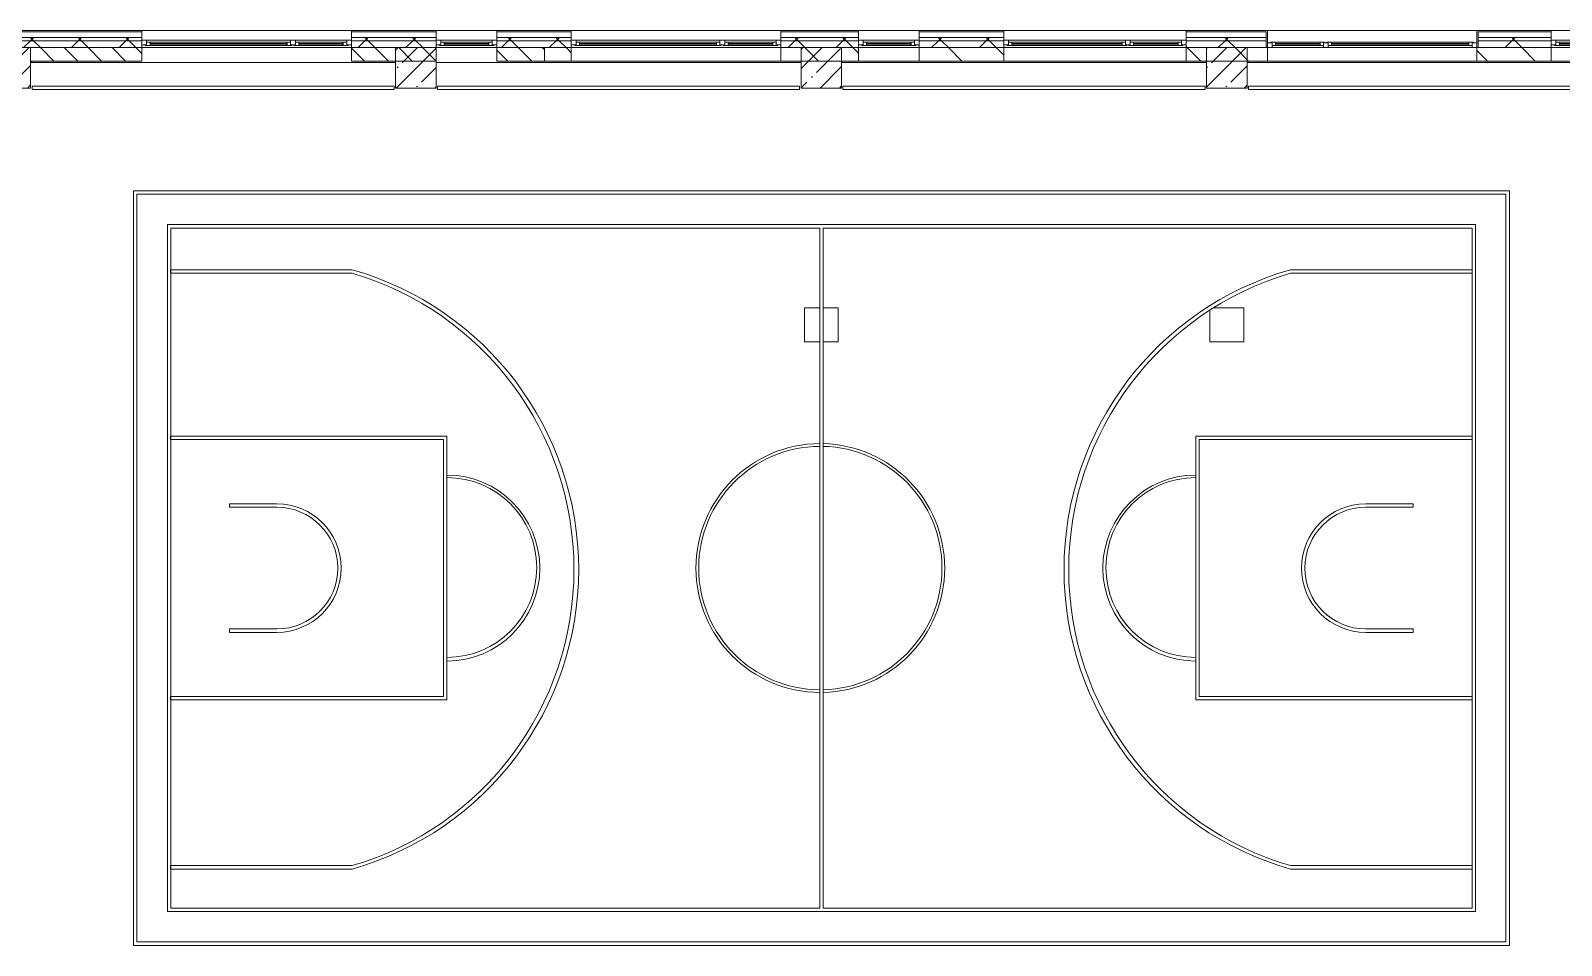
# Model space of a CAD drawing. Header units: millimetres. Extents: x -2911 to 185522, y -8553 to 29000.
# Drawn here: x 101272 to 123922, y 13824 to 27350 of the extents above; entities that cross this region are included whole.
import ezdxf

# ---------------------------------------------------------------- set-up
doc = ezdxf.new("R2010")
doc.units = ezdxf.units.MM
doc.linetypes.add('200_ШТРИХ__ш1_п0_6_', pattern=[800, 500, -300])
for name, color, linetype, lineweight in [('A-DETL-MBND-1', 7, '200_ШТРИХ__ш1_п0_6_', 9), ('A-GLAZ-2', 7, 'Continuous', 5), ('A-WALL', 7, 'Continuous', 9), ('A-WALL-4', 7, 'Continuous', 5), ('I-WALL-3', 7, 'Continuous', 5), ('S-COLS-2', 7, 'Continuous', 5)]:
    doc.layers.add(name, color=color, linetype=linetype, lineweight=lineweight)
doc.layers.add('A-FLOR-2', color=7, linetype='Continuous', lineweight=5, true_color=0xaaaaaa)
pattern_1 = [(45, (58512.3, 0), (-285.1231, 285.1231), []), (45, (58797.44, 0), (-285.1231, 285.1231), [504.031, -100.806, 16.764, -84.042])]
pattern_2 = [(45, (58512.3, 0), (-353.5534, 353.5534), []), (135, (58512.3, 0), (-353.5534, -353.5534), [])]

# ---------------------------------------------------------------- blocks, each defined once
blk = doc.blocks.new('BSC_Колонна _Прямоугольная - 600х600-V86-2_7_1_птичка')
at = {"layer": 'S-COLS-2'}
h = blk.add_hatch(dxfattribs=at)
h.set_pattern_fill('FP_103', color=256, style=0, pattern_type=2)
h.set_pattern_definition([(45, (-42460, -26800), (-285.123, 285.123), []), (45, (-42174.88, -26800), (-285.123, 285.123), [504.031, -100.806, 16.764, -84.042])])
h.paths.add_polyline_path([(-300, -300), (300, -300), (300, 300), (-300, 300)])
for p, q in [((300, 300), (-300, 300)), ((-300, 300), (-300, -300)), ((300, -300), (300, 300)), ((-300, -300), (300, -300))]:
    blk.add_line(p, q, dxfattribs=at)
blk = doc.blocks.new('120_Окно_СКБ_2Ст - 120_Окно_СКБ_2Ст 2700х2500 _мал створка справа_ 2-23206922-2_7_1_птичка')
at = {"layer": 'A-GLAZ-2'}
for p, q in [((-1350, -75), (-1350, -5)), ((-1350, -5), (-1280, -5)), ((1350, -5), (-1350, -5)), ((-1280, -75), (-1350, -75)), ((-1350, -75), (-1300, -75)), ((-1280, -75), (-1300, -75)), ((-1300, -75), (-1300, -85)), ((-1300, -85), (470, -85)), ((470, -85), (-1300, -85)), ((-1280, -5), (-1280, -75)), ((450, -35), (-1280, -35)), ((-1280, -35), (-1280, -75)), ((-1230, -85), (-1230, -35)), ((-1230, -55), (400, -55)), ((400, -65), (-1230, -65)), ((400, -85), (400, -35)), ((450, -75), (450, -5)), ((450, -5), (520, -5)), ((450, -75), (450, -35)), ((520, -75), (450, -75)), ((470, -75), (450, -75)), ((470, -75), (500, -75)), ((470, -85), (470, -75)), ((520, -75), (500, -75)), ((500, -75), (500, -85)), ((500, -85), (1300, -85)), ((1300, -85), (500, -85)), ((520, -5), (520, -75)), ((1280, -35), (520, -35)), ((520, -35), (520, -75)), ((570, -85), (570, -35)), ((570, -55), (1230, -55)), ((1230, -65), (570, -65)), ((1230, -85), (1230, -35)), ((1280, -75), (1280, -5)), ((1280, -5), (1350, -5)), ((1280, -75), (1280, -35)), ((1350, -75), (1280, -75)), ((1300, -75), (1280, -75)), ((1300, -75), (1350, -75)), ((1300, -85), (1300, -75)), ((1350, -5), (1350, -75))]:
    blk.add_line(p, q, dxfattribs=at)
blk = doc.blocks.new('120_Окно_СКБ_2Ст - 120_Окно_СКБ_2Ст 3100х2500 _мал_створка слева_ 2-19089248-2_7_1_птичка')
at = {"layer": 'A-GLAZ-2'}
for p, q in [((-1550, -75), (-1550, -5)), ((-1550, -5), (-1480, -5)), ((1550, -5), (-1550, -5)), ((-1480, -75), (-1550, -75)), ((-1550, -75), (-1500, -75)), ((-1480, -75), (-1500, -75)), ((-1500, -75), (-1500, -85)), ((-1500, -85), (670, -85)), ((670, -85), (-1500, -85)), ((-1480, -5), (-1480, -75)), ((650, -35), (-1480, -35)), ((-1480, -35), (-1480, -75)), ((-1430, -85), (-1430, -35)), ((-1430, -55), (600, -55)), ((600, -65), (-1430, -65)), ((600, -85), (600, -35)), ((650, -75), (650, -5)), ((650, -5), (720, -5)), ((650, -75), (650, -35)), ((720, -75), (650, -75)), ((670, -75), (650, -75)), ((670, -75), (700, -75)), ((670, -85), (670, -75)), ((720, -75), (700, -75)), ((700, -75), (700, -85)), ((700, -85), (1500, -85)), ((1500, -85), (700, -85)), ((720, -5), (720, -75)), ((1480, -35), (720, -35)), ((720, -35), (720, -75)), ((770, -85), (770, -35)), ((770, -55), (1430, -55)), ((1430, -65), (770, -65)), ((1430, -85), (1430, -35)), ((1480, -75), (1480, -5)), ((1480, -5), (1550, -5)), ((1480, -75), (1480, -35)), ((1550, -75), (1480, -75)), ((1500, -75), (1480, -75)), ((1500, -75), (1550, -75)), ((1500, -85), (1500, -75)), ((1550, -5), (1550, -75))]:
    blk.add_line(p, q, dxfattribs=at)
blk = doc.blocks.new('120_Окно_СКБ_1Ст - 120_Окно_СКБ_1Ст 900х2500_h_-19906774-2_7_1_птичка')
at = {"layer": 'A-GLAZ-2'}
for p, q in [((-450, -75), (-450, -5)), ((-450, -5), (-380, -5)), ((450, -5), (-450, -5)), ((-380, -75), (-450, -75)), ((-450, -75), (-400, -75)), ((-380, -75), (-400, -75)), ((-400, -75), (-400, -85)), ((-400, -85), (400, -85)), ((400, -85), (-400, -85)), ((-380, -5), (-380, -75)), ((380, -35), (-380, -35)), ((-380, -35), (-380, -75)), ((-330, -85), (-330, -35)), ((-330, -55), (330, -55)), ((330, -65), (-330, -65)), ((330, -85), (330, -35)), ((380, -75), (380, -5)), ((380, -5), (450, -5)), ((380, -75), (380, -35)), ((450, -75), (380, -75)), ((400, -75), (380, -75)), ((400, -75), (450, -75)), ((400, -85), (400, -75)), ((450, -5), (450, -75))]:
    blk.add_line(p, q, dxfattribs=at)
blk = doc.blocks.new('120_Окно_СКБ_2Ст - 120_Окно_СКБ_2Ст 3100х2500 _мал_створка слева_-22274797-2_7_1_птичка')
at = {"layer": 'A-GLAZ-2'}
for p, q in [((-1550, 45), (-1550, 115)), ((-1550, 115), (-1480, 115)), ((1550, 115), (-1550, 115)), ((-1480, 45), (-1550, 45)), ((-1550, 45), (-1500, 45)), ((-1480, 45), (-1500, 45)), ((-1500, 45), (-1500, 35)), ((-1500, 35), (670, 35)), ((670, 35), (-1500, 35)), ((-1480, 115), (-1480, 45)), ((650, 85), (-1480, 85)), ((-1480, 85), (-1480, 45)), ((-1430, 35), (-1430, 85)), ((-1430, 65), (600, 65)), ((600, 55), (-1430, 55)), ((600, 35), (600, 85)), ((650, 45), (650, 115)), ((650, 115), (720, 115)), ((650, 45), (650, 85)), ((720, 45), (650, 45)), ((670, 45), (650, 45)), ((670, 45), (700, 45)), ((670, 35), (670, 45)), ((720, 45), (700, 45)), ((700, 45), (700, 35)), ((700, 35), (1500, 35)), ((1500, 35), (700, 35)), ((720, 115), (720, 45)), ((1480, 85), (720, 85)), ((720, 85), (720, 45)), ((770, 35), (770, 85)), ((770, 65), (1430, 65)), ((1430, 55), (770, 55)), ((1430, 35), (1430, 85)), ((1480, 45), (1480, 115)), ((1480, 115), (1550, 115)), ((1480, 45), (1480, 85)), ((1550, 45), (1480, 45)), ((1500, 45), (1480, 45)), ((1500, 45), (1550, 45)), ((1500, 35), (1500, 45)), ((1550, 115), (1550, 45))]:
    blk.add_line(p, q, dxfattribs=at)
blk = doc.blocks.new('BSC_Колонна _Прямоугольная - 500х500-33455413-2_7_1_птичка')
at = {"layer": 'A-DETL-MBND-1'}
for p, q in [((-250, 250), (-23, 250)), ((-250, -250), (-250, 250)), ((27, 250), (250, 250)), ((250, 250), (250, -250)), ((-23, -250), (-250, -250)), ((250, -250), (27, -250))]:
    blk.add_line(p, q, dxfattribs=at)
blk = doc.blocks.new('BSC_Колонна _Прямоугольная - 500х500-V168-2_7_1_птичка')
at = {"layer": 'A-DETL-MBND-1'}
for p, q in [((-198, 250), (250, 250)), ((250, 250), (250, -250)), ((-250, -250), (-250, 216)), ((250, -250), (-250, -250))]:
    blk.add_line(p, q, dxfattribs=at)

msp = doc.modelspace()

# ---------------------------------------------------------------- hatches: boundary and pattern name
at = {"layer": 'A-WALL-4'}
h = msp.add_hatch(dxfattribs=at)
h.set_pattern_fill('FP_85', color=256, style=0, pattern_type=2)
h.set_pattern_definition(pattern_2)
h.paths.add_polyline_path([(150121.0997, 27199.9999), (151672.3157, 27199.9999), (151672.3157, 27249.9999), (138862.3157, 27249.9999), (138862.3157, 27199.9999), (148266.0596, 27199.9999)])
h.paths.add_polyline_path([(136362.3157, 27199.9999), (136362.3157, 27249.9999), (134852.3157, 27249.9999), (134852.3157, 27199.9999), (136208.2992, 27199.9999)])
h.paths.add_polyline_path([(126469.3389, 27199.9999), (126472.3157, 27199.9999), (126469.3389, 27249.9999), (124672.3157, 27249.9999), (124672.3157, 27199.9999), (126005.5789, 27199.9999)])
h.paths.add_polyline_path([(127860.619, 27199.9999), (132752.3157, 27199.9999), (132752.3157, 27249.9999), (127372.3157, 27249.9999), (127372.3157, 27199.9999)])
h.paths.add_polyline_path([(122692.3157, 27199.9999), (123772.3157, 27199.9999), (123772.3157, 27249.9999), (122692.3157, 27249.9999)])
h.paths.add_polyline_path([(113522.1895, 27199.9999), (113522.1895, 27249.9999), (112372.5057, 27249.9999), (112372.5057, 27199.9999), (113020.2985, 27199.9999)])
h.paths.add_polyline_path([(108382.6984, 27199.9999), (109272.5057, 27199.9999), (109272.5057, 27249.9999), (108172.6024, 27249.9999), (108172.6024, 27199.9999)])
h.paths.add_polyline_path([(114422.1895, 27199.9999), (115672.3158, 27199.9999), (115672.3158, 27249.9999), (114422.1895, 27249.9999)])
h.paths.add_polyline_path([(119552.3157, 27199.9999), (119552.3157, 27249.9999), (118372.3158, 27249.9999), (118372.3158, 27199.9999), (119512.9387, 27199.9999)])
h.paths.add_polyline_path([(102919.3157, 27199.9999), (102919.3157, 27249.9999), (100522.3157, 27249.9999), (100522.3157, 27199.9999), (101890.0582, 27199.9999)])
h.paths.add_polyline_path([(106019.3157, 27199.9999), (107272.6024, 27199.9999), (107272.6024, 27249.9999), (106019.3157, 27249.9999)])
h = msp.add_hatch(dxfattribs=at)
h.set_pattern_fill('FP_85', color=256, style=0, pattern_type=2)
h.set_pattern_definition(pattern_2)
h.paths.add_polyline_path([(150121.0997, 27099.9999), (151572.3157, 27099.9999), (151572.3157, 27199.9999), (138862.3157, 27199.9999), (138862.3157, 27099.9999), (148266.0596, 27099.9999)])
h.paths.add_polyline_path([(123772.3157, 27099.9999), (123772.3157, 27199.9999), (122692.3157, 27199.9999), (122692.3157, 27099.9999), (123467.5157, 27099.9999)])
h.paths.add_polyline_path([(127372.3157, 27099.9999), (132752.3157, 27099.9999), (132752.3157, 27199.9999), (127372.3157, 27199.9999)])
h.paths.add_polyline_path([(126472.3157, 27099.9999), (126469.3389, 27199.9999), (124672.3157, 27199.9999), (124672.3157, 27099.9999), (126469.3389, 27099.9999)])
h.paths.add_polyline_path([(136362.3157, 27099.9999), (136362.3157, 27199.9999), (134852.3157, 27199.9999), (134852.3157, 27099.9999), (136208.2992, 27099.9999)])
h.paths.add_polyline_path([(118585.4187, 27099.9999), (119552.3157, 27099.9999), (119552.3157, 27199.9999), (118372.3158, 27199.9999), (118372.3158, 27099.9999)])
h.paths.add_polyline_path([(112372.5057, 27099.9999), (113522.1895, 27099.9999), (113522.1895, 27199.9999), (112372.5057, 27199.9999)])
h.paths.add_polyline_path([(115339.0986, 27099.9999), (115672.3158, 27099.9999), (115672.3158, 27199.9999), (114422.1895, 27199.9999), (114422.1895, 27099.9999), (114875.3386, 27099.9999)])
h.paths.add_polyline_path([(106019.3157, 27099.9999), (107272.6024, 27099.9999), (107272.6024, 27199.9999), (106019.3157, 27199.9999)])
h.paths.add_polyline_path([(108877.1257, 27099.9999), (109272.5057, 27099.9999), (109272.5057, 27199.9999), (108172.6024, 27199.9999), (108172.6024, 27099.9999), (108382.6984, 27099.9999)])
h.paths.add_polyline_path([(102919.3157, 27099.9999), (102919.3157, 27199.9999), (100572.3157, 27199.9999), (100572.3157, 27099.9999), (101890.0582, 27099.9999)])
h = msp.add_hatch(dxfattribs=at)
h.set_pattern_fill('FP_95', color=256, style=0, pattern_type=2)
h.set_pattern_definition([(135, (58512.32, 0), (-176.7767, -176.7767), [])])
h.paths.add_polyline_path([(108382.6984, 26899.9999), (108877.1257, 26899.9999), (108877.1257, 27099.9999), (108172.6024, 27099.9999), (108172.6024, 26899.9999)])
h.paths.add_polyline_path([(101890.0582, 26899.9999), (102919.3157, 26899.9999), (102919.3157, 27099.9999), (101272.3157, 27099.9999), (101272.3157, 26899.9999)])
h.paths.add_polyline_path([(106019.3157, 26899.9999), (107272.6024, 26899.9999), (107272.6024, 27099.9999), (106019.3157, 27099.9999)])
at = {"layer": 'I-WALL-3'}
h = msp.add_hatch(dxfattribs=at)
h.set_pattern_fill('FP_96', color=256, style=0, pattern_type=2)
h.set_pattern_definition([(135, (58512.3, 0), (-353.5534, -353.5534), [])])
h.paths.add_polyline_path([(139918.3793, 26899.9999), (142712.3157, 26899.9999), (142712.3157, 27099.9999), (139662.3157, 27099.9999), (139662.3157, 26899.9999)])
h.paths.add_polyline_path([(139162.3157, 26899.9999), (139162.3157, 27099.9999), (138862.3157, 27099.9999), (138862.3157, 26899.9999), (138990.8593, 26899.9999)])
h.paths.add_polyline_path([(128788.139, 26899.9999), (128822.3157, 26899.9999), (128822.3157, 27099.9999), (127372.3157, 27099.9999), (127372.3157, 26899.9999), (127860.619, 26899.9999)])
h.paths.add_polyline_path([(129715.659, 26899.9999), (132052.3157, 26899.9999), (132052.3157, 27099.9999), (129322.3157, 27099.9999), (129322.3157, 26899.9999)])
h.paths.add_polyline_path([(125272.3157, 26899.9999), (126472.3157, 26899.9999), (126469.3389, 27099.9999), (125272.3157, 27099.9999)])
h.paths.add_polyline_path([(134852.3157, 26899.9999), (135262.3157, 26899.9999), (135262.3157, 27099.9999), (134852.3157, 27099.9999)])
h.paths.add_polyline_path([(136362.3157, 26899.9999), (136362.3157, 27099.9999), (135762.3157, 27099.9999), (135762.3157, 26899.9999), (136208.2992, 26899.9999)])
h.paths.add_polyline_path([(132752.3157, 26899.9999), (132752.3157, 27099.9999), (132552.3157, 27099.9999), (132552.3157, 26899.9999)])
h.paths.add_polyline_path([(114422.1895, 26899.9999), (115672.3158, 26899.9999), (115672.3158, 27099.9999), (114422.1895, 27099.9999)])
h.paths.add_polyline_path([(118372.3158, 26899.9999), (119572.3157, 26899.9999), (119572.3157, 27099.9999), (118372.3158, 27099.9999)])
h.paths.add_polyline_path([(113020.2985, 26899.9999), (113522.1895, 26899.9999), (113522.1895, 27099.9999), (112372.5057, 27099.9999), (112372.5057, 26899.9999)])
h.paths.add_polyline_path([(122977.1157, 26899.9999), (123772.3157, 26899.9999), (123772.3157, 27099.9999), (122672.3157, 27099.9999), (122672.3157, 26899.9999)])
h.paths.add_polyline_path([(108877.1257, 26899.9999), (109272.5057, 26899.9999), (109272.5057, 27099.9999), (108877.1257, 27099.9999)])
at = {"layer": 'S-COLS-2'}
h = msp.add_hatch(dxfattribs=at)
h.set_pattern_fill('FP_93', color=256, style=0, pattern_type=2)
h.set_pattern_definition(pattern_1)
h.paths.add_polyline_path([(107272.3157, 26499.9999), (107272.3157, 27099.9999), (106672.3157, 27099.9999), (106672.3157, 26499.9999)])
h = msp.add_hatch(dxfattribs=at)
h.set_pattern_fill('FP_93', color=256, style=0, pattern_type=2)
h.set_pattern_definition(pattern_1)
h.paths.add_polyline_path([(113272.3157, 26499.9999), (113272.3157, 27099.9999), (112672.3157, 27099.9999), (112672.3157, 26499.9999), (113020.2985, 26499.9999)])
h = msp.add_hatch(dxfattribs=at)
h.set_pattern_fill('FP_93', color=256, style=0, pattern_type=2)
h.set_pattern_definition(pattern_1)
h.paths.add_polyline_path([(119272.3157, 26499.9999), (119272.3157, 27099.9999), (118672.3157, 27099.9999), (118672.3157, 26499.9999)])

# ---------------------------------------------------------------- linework, layer by layer
at = {"layer": 'A-FLOR-2'}
for p, q in [((101292.3157, 26879.9999), (101272.3157, 26879.9999)), ((107272.6024, 26879.9999), (107272.6024, 26499.9999)), ((123152.3157, 24981.2771), (102795.9427, 24981.2771)), ((102795.9427, 24981.2771), (102795.9427, 13824.3841)), ((102845.9427, 13874.3841), (102845.9427, 24931.2771)), ((102845.9427, 24931.2771), (123102.3157, 24931.2771)), ((123102.3157, 24931.2771), (123102.3157, 13874.3841)), ((123152.3157, 13824.3841), (123152.3157, 24981.2771)), ((122652.3157, 24481.2771), (103295.9427, 24481.2771)), ((103295.9427, 24481.2771), (103295.9427, 14324.3841)), ((122652.3157, 14324.3841), (122652.3157, 24481.2771)), ((103345.9427, 14374.3841), (103345.9427, 24431.2771)), ((103345.9427, 24431.2771), (112949.1292, 24431.2771)), ((112949.1292, 24431.2771), (112949.1292, 14374.3841)), ((112999.1292, 14374.3841), (112999.1292, 24431.2771)), ((112999.1292, 24431.2771), (122602.3157, 24431.2771)), ((122602.3157, 24431.2771), (122602.3157, 14374.3841)), ((106032.0069, 23812.8306), (103342.3157, 23812.8306)), ((103342.3157, 23812.8306), (103342.3157, 23762.8306)), ((122602.3157, 23812.8306), (119912.6244, 23812.8306)), ((103342.3157, 23762.8306), (106032.0069, 23762.8306)), ((119912.6244, 23762.8306), (122602.3157, 23762.8306)), ((107432.0069, 21352.8306), (103342.3157, 21352.8306)), ((103342.3157, 21352.8306), (103342.3157, 21302.8306)), ((103342.3157, 21302.8306), (107382.0069, 21302.8306)), ((107382.0069, 21302.8306), (107382.0069, 17502.8306)), ((107432.0069, 17452.8306), (107432.0069, 21352.8306)), ((118512.6244, 21352.8306), (118512.6244, 17452.8306)), ((122602.3157, 21352.8306), (118512.6244, 21352.8306)), ((118562.6244, 17502.8306), (118562.6244, 21302.8306)), ((118562.6244, 21302.8306), (122602.3157, 21302.8306)), ((104217.3157, 20352.8306), (104217.3157, 20302.8306)), ((104917.3157, 20352.8306), (104217.3157, 20352.8306)), ((104217.3157, 20302.8306), (104917.3157, 20302.8306)), ((121727.3157, 20352.8306), (121027.3157, 20352.8306)), ((121027.3157, 20302.8306), (121727.3157, 20302.8306)), ((121727.3157, 20302.8306), (121727.3157, 20352.8306)), ((104917.3157, 18502.8306), (104217.3157, 18502.8306)), ((104217.3157, 18502.8306), (104217.3157, 18452.8306)), ((104217.3157, 18452.8306), (104917.3157, 18452.8306)), ((121727.3157, 18502.8306), (121027.3157, 18502.8306)), ((121027.3157, 18452.8306), (121727.3157, 18452.8306)), ((121727.3157, 18452.8306), (121727.3157, 18502.8306)), ((107382.0069, 17502.8306), (103342.3157, 17502.8306)), ((103342.3157, 17502.8306), (103342.3157, 17452.8306)), ((103342.3157, 17452.8306), (107432.0069, 17452.8306)), ((118512.6244, 17452.8306), (122602.3157, 17452.8306)), ((122602.3157, 17502.8306), (118562.6244, 17502.8306)), ((106032.0069, 15002.8306), (103342.3157, 15002.8306)), ((103342.3157, 15002.8306), (103342.3157, 14952.8306)), ((103342.3157, 14952.8306), (106032.0069, 14952.8306)), ((122602.3157, 15002.8306), (119912.6244, 15002.8306)), ((119912.6244, 14952.8306), (122602.3157, 14952.8306)), ((103295.9427, 14324.3841), (122652.3157, 14324.3841)), ((112949.1292, 14374.3841), (103345.9427, 14374.3841)), ((122602.3157, 14374.3841), (112999.1292, 14374.3841)), ((102795.9427, 13824.3841), (123152.3157, 13824.3841)), ((123102.3157, 13874.3841), (102845.9427, 13874.3841))]:
    msp.add_line(p, q, dxfattribs=at)
for centre, radius, start, end in [((104777.3317, 19382.8306), 4604.2491, 285.81331008, 74.18668992), ((121167.2996, 19382.8306), 4604.2491, 105.81331008, 254.18668992), ((104747.7924, 19382.8306), 4564.3846, 286.34111952, 73.65888048), ((121196.8389, 19382.8306), 4564.3846, 106.34111952, 253.65888048), ((112957.4709, 19403.269), 1840, 90.26005126, 180), ((112957.4709, 19403.269), 1800, 90.26583017, 180), ((112957.4709, 19403.269), 1800, 0, 88.67246628), ((112957.4709, 19403.269), 1840, 0, 88.70132571), ((107432.0069, 19402.8306), 1375, 270, 90), ((107432.0069, 19411.7132), 1330, 270, 90), ((118512.6244, 19402.8306), 1375, 90, 270), ((118512.6244, 19411.7132), 1330, 90, 270), ((104917.3157, 19402.8306), 950, 270, 90), ((104917.3157, 19402.8306), 900, 270, 90), ((121027.3157, 19402.8306), 950, 90, 270), ((121027.3157, 19402.8306), 900, 90, 270), ((112957.4709, 19403.269), 1840, 180, 269.73994874), ((112957.4709, 19403.269), 1800, 180, 269.73416983), ((112957.4709, 19403.269), 1800, 271.32753372, 360), ((112957.4709, 19403.269), 1840, 271.29867429, 360)]:
    msp.add_arc(centre, radius, start, end, dxfattribs=at)
at = {"layer": 'A-WALL'}
for p, q in [((102919.3157, 27329.9999), (100442.3157, 27329.9999)), ((102919.3157, 27249.9999), (100522.3157, 27249.9999)), ((102919.3157, 27199.9999), (100572.3157, 27199.9999)), ((107272.6024, 27329.9999), (106019.3157, 27329.9999)), ((107272.6024, 27249.9999), (106019.3157, 27249.9999)), ((107272.6024, 27199.9999), (106019.3157, 27199.9999)), ((109272.5057, 27329.9999), (108172.6024, 27329.9999)), ((109272.5057, 27249.9999), (108172.6024, 27249.9999)), ((109272.5057, 27199.9999), (108172.6024, 27199.9999)), ((113522.1895, 27329.9999), (112372.5057, 27329.9999)), ((113522.1895, 27249.9999), (112372.5057, 27249.9999)), ((113522.1895, 27199.9999), (112372.5057, 27199.9999)), ((115672.3158, 27329.9999), (114422.1895, 27329.9999)), ((115672.3158, 27249.9999), (114422.1895, 27249.9999)), ((115672.3158, 27199.9999), (114422.1895, 27199.9999)), ((119552.3157, 27329.9999), (118372.3158, 27329.9999)), ((119552.3157, 27249.9999), (118372.3158, 27249.9999)), ((119552.3157, 27199.9999), (118372.3158, 27199.9999)), ((119552.3157, 27099.9999), (119552.3157, 27329.9999)), ((122692.3157, 27329.9999), (122692.3157, 27099.9999)), ((123772.3157, 27329.9999), (122692.3157, 27329.9999)), ((123772.3157, 27249.9999), (122692.3157, 27249.9999)), ((123772.3157, 27199.9999), (122692.3157, 27199.9999)), ((102919.3157, 27099.9999), (101272.3157, 27099.9999)), ((101272.3157, 27099.9999), (102919.3157, 27099.9999)), ((107272.6024, 27099.9999), (106019.3157, 27099.9999)), ((106019.3157, 27099.9999), (107272.6024, 27099.9999)), ((108877.1257, 27099.9999), (108172.6024, 27099.9999)), ((108172.6024, 27099.9999), (109272.5057, 27099.9999)), ((108877.1257, 26899.9999), (108877.1257, 27099.9999)), ((113522.1895, 27099.9999), (112372.5057, 27099.9999)), ((115672.3158, 27099.9999), (114422.1895, 27099.9999)), ((119572.3157, 27099.9999), (118372.3158, 27099.9999)), ((123772.3157, 27099.9999), (122672.3157, 27099.9999))]:
    msp.add_line(p, q, dxfattribs=at)
at = {"layer": 'A-WALL-4'}
for p, q in [((100422.3157, 27349.9999), (113522.1895, 27349.9999)), ((102919.3157, 27099.9999), (102919.3157, 27349.9999)), ((106019.3157, 27349.9999), (106019.3157, 27099.9999)), ((107272.6024, 27099.9999), (107272.6024, 27349.9999)), ((108172.6024, 27349.9999), (108172.6024, 27099.9999)), ((109272.5057, 27099.9999), (109272.5057, 27349.9999)), ((112372.5057, 27349.9999), (112372.5057, 27099.9999)), ((113522.1895, 27099.9999), (113522.1895, 27349.9999)), ((151822.3157, 27349.9999), (113522.1895, 27349.9999)), ((114422.1895, 27349.9999), (114422.1895, 27099.9999)), ((115672.3158, 27099.9999), (115672.3158, 27349.9999)), ((118372.3158, 27349.9999), (118372.3158, 27099.9999)), ((119572.3157, 27099.9999), (119572.3157, 27349.9999)), ((122672.3157, 27349.9999), (122672.3157, 27099.9999)), ((123772.3157, 27099.9999), (123772.3157, 27349.9999)), ((102919.3157, 26899.9999), (102919.3157, 27099.9999)), ((106019.3157, 27099.9999), (102919.3157, 27099.9999)), ((106019.3157, 27099.9999), (106019.3157, 26899.9999)), ((107272.6024, 26899.9999), (107272.6024, 27099.9999)), ((108172.6024, 27099.9999), (107272.6024, 27099.9999)), ((108172.6024, 27099.9999), (108172.6024, 26899.9999)), ((101272.3157, 26899.9999), (102919.3157, 26899.9999)), ((106019.3157, 26899.9999), (107272.6024, 26899.9999)), ((108172.6024, 26899.9999), (108877.1257, 26899.9999))]:
    msp.add_line(p, q, dxfattribs=at)
at = {"layer": 'I-WALL-3'}
for p, q in [((102919.3157, 27099.9999), (106019.3157, 27099.9999)), ((107272.6024, 27099.9999), (108172.6024, 27099.9999)), ((109272.5057, 26899.9999), (109272.5057, 27099.9999)), ((109272.5057, 27099.9999), (112372.5057, 27099.9999)), ((112372.5057, 27099.9999), (112372.5057, 26899.9999)), ((113522.1895, 26899.9999), (113522.1895, 27099.9999)), ((113522.1895, 27099.9999), (114422.1895, 27099.9999)), ((114422.1895, 27099.9999), (114422.1895, 26899.9999)), ((115672.3158, 26899.9999), (115672.3158, 27099.9999)), ((115672.3158, 27099.9999), (118372.3158, 27099.9999)), ((118372.3158, 27099.9999), (118372.3158, 26899.9999)), ((119572.3157, 26899.9999), (119572.3157, 27099.9999)), ((119572.3157, 27099.9999), (122672.3157, 27099.9999)), ((122672.3157, 27099.9999), (122672.3157, 26899.9999)), ((123772.3157, 26899.9999), (123772.3157, 27099.9999)), ((123772.3157, 27099.9999), (124652.3157, 27099.9999)), ((101292.3157, 26899.9999), (101292.3157, 26879.9999)), ((106672.3157, 26879.9999), (101292.3157, 26879.9999)), ((112672.3157, 26879.9999), (107272.3157, 26879.9999)), ((108877.1257, 26899.9999), (124672.3157, 26899.9999)), ((118672.3157, 26879.9999), (113272.3157, 26879.9999)), ((124652.3157, 26879.9999), (119272.3157, 26879.9999)), ((101293.3157, 26529.9999), (106652.3157, 26529.9999)), ((101293.3157, 26529.9999), (101293.3157, 26479.9999)), ((106652.3157, 26479.9999), (106652.3157, 26529.9999)), ((107293.6024, 26528.9999), (112651.3157, 26528.9999)), ((107293.6024, 26528.9999), (107293.6024, 26478.9999)), ((112651.3157, 26478.9999), (112651.3157, 26528.9999)), ((113292.3157, 26528.9999), (118652.3157, 26528.9999)), ((113292.3157, 26528.9999), (113292.3157, 26478.9999)), ((118652.3157, 26478.9999), (118652.3157, 26528.9999)), ((119293.3157, 26528.9999), (124672.3157, 26528.9999)), ((119293.3157, 26528.9999), (119293.3157, 26478.9999)), ((106652.3157, 26479.9999), (101293.3157, 26479.9999)), ((112651.3157, 26478.9999), (107293.6024, 26478.9999)), ((118652.3157, 26478.9999), (113292.3157, 26478.9999)), ((124672.8157, 26478.9999), (119293.3157, 26478.9999))]:
    msp.add_line(p, q, dxfattribs=at)
at = {"layer": 'S-COLS-2'}
for p, q in [((107272.3157, 27099.9999), (106672.3157, 27099.9999)), ((106672.3157, 27099.9999), (106672.3157, 26499.9999)), ((107272.3157, 26499.9999), (107272.3157, 27099.9999)), ((113272.3157, 27099.9999), (112672.3157, 27099.9999)), ((112672.3157, 27099.9999), (112672.3157, 26499.9999)), ((113272.3157, 26499.9999), (113272.3157, 27099.9999)), ((119272.3157, 27099.9999), (118672.3157, 27099.9999)), ((118672.3157, 27099.9999), (118672.3157, 26499.9999)), ((119272.3157, 26499.9999), (119272.3157, 27099.9999)), ((106672.3157, 26499.9999), (107272.3157, 26499.9999)), ((112672.3157, 26499.9999), (113272.3157, 26499.9999)), ((118672.3157, 26499.9999), (119272.3157, 26499.9999))]:
    msp.add_line(p, q, dxfattribs=at)

# ---------------------------------------------------------------- block references
at = {"layer": 'A-DETL-MBND-1'}
for name, p in [('BSC_Колонна _Прямоугольная - 500х500-33455413-2_7_1_птичка', (112972.3157, 22999.9999)), ('BSC_Колонна _Прямоугольная - 500х500-V168-2_7_1_птичка', (118972.3157, 22999.9999))]:
    msp.add_blockref(name, p, dxfattribs=at)
at = {"layer": 'A-GLAZ-2'}
for name, p in [('120_Окно_СКБ_2Ст - 120_Окно_СКБ_2Ст 3100х2500 _мал_створка слева_ 2-19089248-2_7_1_птичка', (104469.3157, 27214.9999)), ('120_Окно_СКБ_1Ст - 120_Окно_СКБ_1Ст 900х2500_h_-19906774-2_7_1_птичка', (107722.6024, 27214.9999)), ('120_Окно_СКБ_2Ст - 120_Окно_СКБ_2Ст 3100х2500 _мал_створка слева_ 2-19089248-2_7_1_птичка', (110822.5057, 27214.9999)), ('120_Окно_СКБ_1Ст - 120_Окно_СКБ_1Ст 900х2500_h_-19906774-2_7_1_птичка', (113972.1895, 27214.9999)), ('120_Окно_СКБ_2Ст - 120_Окно_СКБ_2Ст 2700х2500 _мал створка справа_ 2-23206922-2_7_1_птичка', (117022.3158, 27214.9999)), ('120_Окно_СКБ_1Ст - 120_Окно_СКБ_1Ст 900х2500_h_-19906774-2_7_1_птичка', (124222.3157, 27214.9999))]:
    msp.add_blockref(name, p, dxfattribs=at)
at = {"layer": 'A-GLAZ-2', "rotation": 180}
msp.add_blockref('120_Окно_СКБ_2Ст - 120_Окно_СКБ_2Ст 3100х2500 _мал_створка слева_-22274797-2_7_1_птичка', (121122.3157, 27214.9999), dxfattribs=at)
at = {"layer": 'S-COLS-2'}
msp.add_blockref('BSC_Колонна _Прямоугольная - 600х600-V86-2_7_1_птичка', (100972.3157, 26799.9999), dxfattribs=at)

doc.saveas('drawing.dxf')
